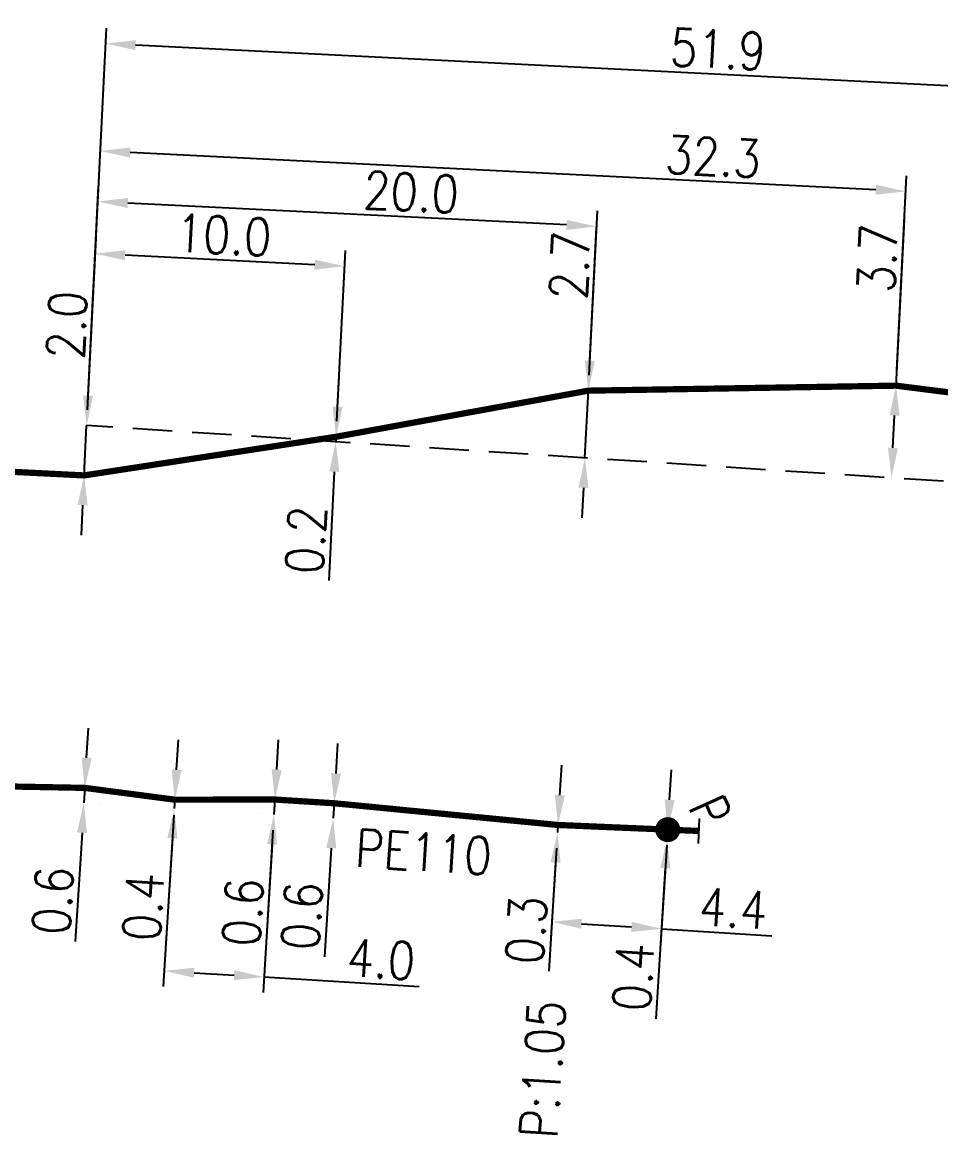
# Model space of a CAD drawing. Header units: millimetres. Extents: x 145011 to 146000, y 128282 to 128813.
# Drawn here: x 145743.81 to 145780.6, y 128375.52 to 128420.05 of the extents above; entities that cross this region are included whole.
import ezdxf
from ezdxf.enums import TextEntityAlignment as Align

# ---------------------------------------------------------------- set-up
doc = ezdxf.new("R2010")
doc.units = ezdxf.units.MM
doc.header["$PDMODE"] = 34
doc.linetypes.add('HIDDEN2', pattern=[4.7625, 3.175, -1.5875])
doc.linetypes.add('L_100_PE', pattern=[14, 10, -1.5, 1, -1.5])
doc.layers.get('0').update_dxf_attribs({"linetype": 'CONTINUOUS'})
doc.layers.get('DEFPOINTS').update_dxf_attribs({"linetype": 'CONTINUOUS'})
for name, color, linetype in [('L_140', 3, 'CONTINUOUS'), ('L_300', 7, 'CONTINUOUS'), ('L_340', 7, 'CONTINUOUS')]:
    doc.layers.add(name, color=color, linetype=linetype)
doc.styles.add('G_ROMANS', font='ROMANS.SHX', dxfattribs={"width": 0.75})
doc.styles.get("Standard").update_dxf_attribs({"font": 'romans.shx', "width": 0.85})
doc.dimstyles.get("Standard").update_dxf_attribs({"dimtxt": 1.5, "dimasz": 1.2, "dimexe": 0.625, "dimexo": 0.625, "dimgap": 0.25, "dimtad": 1, "dimdec": 1, "dimzin": 0, "dimdsep": 46, "dimtxsty": 'Standard', "dimcen": -0.5, "dimadec": 0, "dimazin": 0, "dimtfac": 1, "dimtdec": 1, "dimtmove": 0, "dimatfit": 3, "dimfxl": 0, "dimtolj": 1, "dimtzin": 0, "dimarcsym": 0})

# ---------------------------------------------------------------- blocks, each defined once
blk = doc.blocks.new('L_340_07')
at = {"color": 0, "linetype": 'Continuous', "flags": 128}
blk.add_lwpolyline([(1.25, -0.5), (1.25, 0.5)], dxfattribs=at)
at = {"color": 0, "linetype": 'Continuous', "const_width": 0.25, "flags": 128}
blk.add_lwpolyline([(0, 0), (1.25, 0)], dxfattribs=at)
at = {"color": 0, "linetype": 'Continuous', "style": 'G_ROMANS', "width": 0.75, "flags": 3}
for tag, p in [('DEF_LEG', (0.723, -3.465)), ('DEF_COUP', (0.723, -5.965)), ('DEF_TYPE', (0.723, -8.465))]:
    blk.add_attdef(tag, text='', height=1.2, dxfattribs=at).set_placement(p, align=Align.MIDDLE)
blk = doc.blocks.new('L_300_12')
at = {"color": 0, "linetype": 'Continuous', "const_width": 0.497, "flags": 128}
blk.add_lwpolyline([(-0.252, 0, 1), (0.252, 0, 1)], format="xyb", close=True, dxfattribs=at)
at = {"color": 0, "linetype": 'Continuous', "style": 'G_ROMANS', "width": 0.75}
blk.add_text('P', height=1.5, dxfattribs=at).set_placement((0, 1.85), align=Align.MIDDLE)
at = {"color": 0, "linetype": 'Continuous', "style": 'G_ROMANS', "width": 0.75, "flags": 3}
for tag, p in [('DEF_LEG', (0, -5)), ('DEF_COUP', (0, -7.5)), ('DEF_TYPE', (0, -10))]:
    blk.add_attdef(tag, text='', height=1.2, dxfattribs=at).set_placement(p, align=Align.MIDDLE)
blk = doc.blocks.new('*D53')
at = {"layer": 'DEFPOINTS', "color": 0, "linetype": 'Continuous', "transparency": 16777216}
for p in [(145746.837, 128412.87), (145766.483, 128405.291), (145746.388, 128403.893)]:
    blk.add_point(p, dxfattribs=at)
at = {"layer": 'L_140', "color": 0, "linetype": 'Continuous', "lineweight": -2, "transparency": 16777216}
for p, q in [((145746.419, 128404.517), (145746.869, 128413.494)), ((145765.614, 128411.93), (145748.036, 128412.81)), ((145766.514, 128405.915), (145766.844, 128412.495))]:
    blk.add_line(p, q, dxfattribs=at)
at = {"layer": 'L_140', "color": 0, "linetype": 'Continuous', "transparency": 16777216}
for points in [[(145748.046, 128413.01), (145748.026, 128412.61), (145746.837, 128412.87)], [(145765.624, 128412.13), (145765.604, 128411.731), (145766.812, 128411.87)]]:
    blk.add_solid(points, dxfattribs=at)
at = {"layer": 'L_140', "color": 0, "linetype": 'Continuous', "transparency": 16777216, "insert": (145759.386, 128413.243), "char_height": 1.5, "attachment_point": 5, "rotation": 357.1352}
blk.add_mtext('\\A1;20.0', dxfattribs=at)
blk = doc.blocks.new('*D54')
at = {"layer": 'DEFPOINTS', "color": 0, "linetype": 'Continuous', "transparency": 16777216}
for p in [(145746.388, 128403.893), (145746.388, 128403.893), (145746.288, 128401.895)]:
    blk.add_point(p, dxfattribs=at)
at = {"layer": 'L_140', "color": 0, "linetype": 'Continuous', "lineweight": -2, "transparency": 16777216}
for p, q in [((145746.448, 128405.092), (145746.667, 128409.457)), ((145746.288, 128401.895), (145746.388, 128403.893)), ((145746.912, 128401.864), (145746.912, 128401.864)), ((145746.228, 128400.697), (145746.168, 128399.498))]:
    blk.add_line(p, q, dxfattribs=at)
at = {"layer": 'L_140', "color": 0, "linetype": 'Continuous', "transparency": 16777216}
for points in [[(145746.248, 128405.101), (145746.648, 128405.082), (145746.388, 128403.893)], [(145746.028, 128400.707), (145746.428, 128400.687), (145746.288, 128401.895)]]:
    blk.add_solid(points, dxfattribs=at)
at = {"layer": 'L_140', "color": 0, "linetype": 'Continuous', "transparency": 16777216, "insert": (145745.589, 128407.924), "char_height": 1.5, "attachment_point": 5, "rotation": 87.1352}
blk.add_mtext('\\A1;2.0', dxfattribs=at)
blk = doc.blocks.new('*D55')
at = {"layer": 'DEFPOINTS', "color": 0, "linetype": 'Continuous', "transparency": 16777216}
for p in [(145746.733, 128410.778), (145746.388, 128403.893), (145756.378, 128403.443)]:
    blk.add_point(p, dxfattribs=at)
at = {"layer": 'L_140', "color": 0, "linetype": 'Continuous', "lineweight": -2, "transparency": 16777216}
for p, q in [((145746.419, 128404.517), (145746.764, 128411.402)), ((145756.409, 128404.067), (145756.751, 128410.902)), ((145755.522, 128410.338), (145747.931, 128410.718))]:
    blk.add_line(p, q, dxfattribs=at)
at = {"layer": 'L_140', "color": 0, "linetype": 'Continuous', "transparency": 16777216}
for points in [[(145747.941, 128410.918), (145747.921, 128410.518), (145746.733, 128410.778)], [(145755.532, 128410.538), (145755.512, 128410.138), (145756.72, 128410.278)]]:
    blk.add_solid(points, dxfattribs=at)
at = {"layer": 'L_140', "color": 0, "linetype": 'Continuous', "transparency": 16777216, "insert": (145751.876, 128411.522), "char_height": 1.5, "attachment_point": 5, "rotation": 357.1352}
blk.add_mtext('\\A1;10.0', dxfattribs=at)
blk = doc.blocks.new('*D56')
at = {"layer": 'DEFPOINTS', "color": 0, "linetype": 'Continuous', "transparency": 16777216}
for p in [(145766.483, 128405.291), (145766.348, 128402.594), (145766.348, 128402.594)]:
    blk.add_point(p, dxfattribs=at)
at = {"layer": 'L_140', "color": 0, "linetype": 'Continuous', "lineweight": -2, "transparency": 16777216}
for p, q in [((145766.543, 128406.489), (145766.811, 128411.843)), ((145766.348, 128402.594), (145766.483, 128405.291)), ((145767.107, 128405.259), (145767.107, 128405.259)), ((145766.972, 128402.563), (145766.972, 128402.563)), ((145766.288, 128401.396), (145766.228, 128400.197))]:
    blk.add_line(p, q, dxfattribs=at)
at = {"layer": 'L_140', "color": 0, "linetype": 'Continuous', "transparency": 16777216}
for points in [[(145766.343, 128406.499), (145766.743, 128406.479), (145766.483, 128405.291)], [(145766.088, 128401.406), (145766.488, 128401.386), (145766.348, 128402.594)]]:
    blk.add_solid(points, dxfattribs=at)
at = {"layer": 'L_140', "color": 0, "linetype": 'Continuous', "transparency": 16777216, "insert": (145765.733, 128410.309), "char_height": 1.5, "attachment_point": 5, "rotation": 87.1352}
blk.add_mtext('\\A1;2.7', dxfattribs=at)
blk = doc.blocks.new('*D57')
at = {"layer": 'DEFPOINTS', "color": 0, "linetype": 'Continuous', "transparency": 16777216}
for p in [(145756.368, 128403.244), (145756.368, 128403.244), (145756.378, 128403.443)]:
    blk.add_point(p, dxfattribs=at)
at = {"layer": 'L_140', "color": 0, "linetype": 'Continuous', "lineweight": -2, "transparency": 16777216}
for p, q in [((145756.438, 128404.642), (145756.498, 128405.84)), ((145756.378, 128403.443), (145756.368, 128403.244)), ((145756.308, 128402.045), (145756.09, 128397.679))]:
    blk.add_line(p, q, dxfattribs=at)
at = {"layer": 'L_140', "color": 0, "linetype": 'Continuous', "transparency": 16777216}
for points in [[(145756.238, 128404.652), (145756.638, 128404.632), (145756.378, 128403.443)], [(145756.108, 128402.055), (145756.508, 128402.035), (145756.368, 128403.244)]]:
    blk.add_solid(points, dxfattribs=at)
at = {"layer": 'L_140', "color": 0, "linetype": 'Continuous', "transparency": 16777216, "insert": (145755.17, 128399.313), "char_height": 1.5, "attachment_point": 5, "rotation": 87.1352}
blk.add_mtext('\\A1;0.2', dxfattribs=at)
blk = doc.blocks.new('*D58')
at = {"layer": 'DEFPOINTS', "color": 0, "linetype": 'Continuous', "transparency": 16777216}
for p in [(145746.939, 128414.894), (145778.808, 128405.491), (145746.388, 128403.893)]:
    blk.add_point(p, dxfattribs=at)
at = {"layer": 'L_140', "color": 0, "linetype": 'Continuous', "lineweight": -2, "transparency": 16777216}
for p, q in [((145746.419, 128404.517), (145746.97, 128415.518)), ((145778, 128413.339), (145748.137, 128414.834)), ((145778.84, 128406.115), (145779.229, 128413.904))]:
    blk.add_line(p, q, dxfattribs=at)
at = {"layer": 'L_140', "color": 0, "linetype": 'Continuous', "transparency": 16777216}
for points in [[(145748.147, 128415.034), (145748.127, 128414.634), (145746.939, 128414.894)], [(145778.01, 128413.539), (145777.99, 128413.14), (145779.198, 128413.279)]]:
    blk.add_solid(points, dxfattribs=at)
at = {"layer": 'L_140', "color": 0, "linetype": 'Continuous', "transparency": 16777216, "insert": (145771.476, 128414.667), "char_height": 1.5, "attachment_point": 5, "rotation": 357.1352}
blk.add_mtext('\\A1;32.3', dxfattribs=at)
blk = doc.blocks.new('*D59')
at = {"layer": 'DEFPOINTS', "color": 0, "linetype": 'Continuous', "transparency": 16777216}
for p in [(145747.154, 128419.196), (145746.388, 128403.893), (145798.309, 128403.019)]:
    blk.add_point(p, dxfattribs=at)
at = {"layer": 'L_140', "color": 0, "linetype": 'Continuous', "lineweight": -2, "transparency": 16777216}
for p, q in [((145746.419, 128404.517), (145747.185, 128419.821)), ((145797.791, 128416.662), (145748.352, 128419.136)), ((145798.341, 128403.643), (145799.02, 128417.227))]:
    blk.add_line(p, q, dxfattribs=at)
at = {"layer": 'L_140', "color": 0, "linetype": 'Continuous', "transparency": 16777216}
for points in [[(145748.362, 128419.336), (145748.342, 128418.937), (145747.154, 128419.196)], [(145797.801, 128416.862), (145797.781, 128416.463), (145798.989, 128416.602)]]:
    blk.add_solid(points, dxfattribs=at)
at = {"layer": 'L_140', "color": 0, "linetype": 'Continuous', "transparency": 16777216, "insert": (145771.675, 128418.971), "char_height": 1.5, "attachment_point": 5, "rotation": 357.1352}
blk.add_mtext('\\A1;51.9', dxfattribs=at)
blk = doc.blocks.new('*D60')
at = {"layer": 'DEFPOINTS', "color": 0, "linetype": 'Continuous', "transparency": 16777216}
for p in [(145778.808, 128405.491), (145778.624, 128401.795), (145778.624, 128401.795)]:
    blk.add_point(p, dxfattribs=at)
at = {"layer": 'L_140', "color": 0, "linetype": 'Continuous', "lineweight": -2, "transparency": 16777216}
for p, q in [((145778.808, 128405.491), (145779.141, 128412.132)), ((145778.684, 128402.994), (145778.748, 128404.292))]:
    blk.add_line(p, q, dxfattribs=at)
at = {"layer": 'L_140', "color": 0, "linetype": 'Continuous', "transparency": 16777216}
for points in [[(145778.549, 128404.302), (145778.948, 128404.282), (145778.808, 128405.491)], [(145778.484, 128403.004), (145778.883, 128402.984), (145778.624, 128401.795)]]:
    blk.add_solid(points, dxfattribs=at)
at = {"layer": 'L_140', "color": 0, "linetype": 'Continuous', "transparency": 16777216, "insert": (145778.063, 128410.598), "char_height": 1.5, "attachment_point": 5, "rotation": 87.1352}
blk.add_mtext('\\A1;3.7', dxfattribs=at)
blk = doc.blocks.new('*D96')
at = {"layer": 'DEFPOINTS', "color": 0, "linetype": 'Continuous', "transparency": 16777216}
for p in [(145765.267, 128387.889), (145765.248, 128387.589), (145765.248, 128387.589)]:
    blk.add_point(p, dxfattribs=at)
at = {"layer": 'L_140', "color": 0, "linetype": 'Continuous', "lineweight": -2, "transparency": 16777216}
for p, q in [((145765.343, 128389.086), (145765.419, 128390.284)), ((145765.267, 128387.889), (145765.248, 128387.589)), ((145765.172, 128386.392), (145764.895, 128382.029))]:
    blk.add_line(p, q, dxfattribs=at)
at = {"layer": 'L_140', "color": 0, "linetype": 'Continuous', "transparency": 16777216}
for points in [[(145765.143, 128389.099), (145765.543, 128389.074), (145765.267, 128387.889)], [(145764.973, 128386.404), (145765.372, 128386.379), (145765.248, 128387.589)]]:
    blk.add_solid(points, dxfattribs=at)
at = {"layer": 'L_140', "color": 0, "linetype": 'Continuous', "transparency": 16777216, "insert": (145763.998, 128383.675), "char_height": 1.5, "attachment_point": 5, "rotation": 86.37}
blk.add_mtext('\\A1;0.3', dxfattribs=at)
blk = doc.blocks.new('*D97')
at = {"layer": 'DEFPOINTS', "color": 0, "linetype": 'Continuous', "transparency": 16777216}
for p in [(145769.664, 128387.702), (145765.244, 128387.59), (145765.016, 128384.008)]:
    blk.add_point(p, dxfattribs=at)
at = {"layer": 'L_300', "color": 0, "linetype": 'Continuous', "lineweight": -2, "transparency": 16777216}
for p, q in [((145765.204, 128386.966), (145764.977, 128383.384)), ((145769.625, 128387.079), (145769.372, 128383.105)), ((145766.214, 128383.932), (145768.214, 128383.805)), ((145769.412, 128383.729), (145773.835, 128383.448))]:
    blk.add_line(p, q, dxfattribs=at)
at = {"layer": 'L_300', "color": 0, "linetype": 'Continuous', "transparency": 16777216}
for points in [[(145766.227, 128384.131), (145766.201, 128383.732), (145765.016, 128384.008)], [(145768.227, 128384.004), (145768.202, 128383.605), (145769.412, 128383.729)]]:
    blk.add_solid(points, dxfattribs=at)
at = {"layer": 'L_300', "color": 0, "linetype": 'Continuous', "transparency": 16777216, "insert": (145772.286, 128384.548), "char_height": 1.5, "attachment_point": 5, "rotation": 356.3687}
blk.add_mtext('\\A1;4.4', dxfattribs=at)
blk = doc.blocks.new('*D98')
at = {"layer": 'DEFPOINTS', "color": 0, "linetype": 'Continuous', "transparency": 16777216}
for p in [(145769.664, 128387.702), (145769.642, 128387.353), (145769.642, 128387.353)]:
    blk.add_point(p, dxfattribs=at)
at = {"layer": 'L_300', "color": 0, "linetype": 'Continuous', "lineweight": -2, "transparency": 16777216}
for p, q in [((145769.74, 128388.9), (145769.816, 128390.098)), ((145769.664, 128387.702), (145769.642, 128387.353)), ((145769.566, 128386.156), (145769.183, 128380.119))]:
    blk.add_line(p, q, dxfattribs=at)
at = {"layer": 'L_300', "color": 0, "linetype": 'Continuous', "transparency": 16777216}
for points in [[(145769.541, 128388.913), (145769.94, 128388.887), (145769.664, 128387.702)], [(145769.366, 128386.168), (145769.766, 128386.143), (145769.642, 128387.353)]]:
    blk.add_solid(points, dxfattribs=at)
at = {"layer": 'L_300', "color": 0, "linetype": 'Continuous', "transparency": 16777216, "insert": (145768.287, 128381.796), "char_height": 1.5, "attachment_point": 5, "rotation": 86.3687}
blk.add_mtext('\\A1;0.4', dxfattribs=at)
blk = doc.blocks.new('*D99')
at = {"layer": 'DEFPOINTS', "color": 0, "linetype": 'Continuous', "transparency": 16777216}
for p in [(145756.302, 128388.759), (145756.264, 128388.16), (145756.264, 128388.16)]:
    blk.add_point(p, dxfattribs=at)
at = {"layer": 'L_140', "color": 0, "linetype": 'Continuous', "lineweight": -2, "transparency": 16777216}
for p, q in [((145756.378, 128389.956), (145756.454, 128391.154)), ((145756.302, 128388.759), (145756.264, 128388.16)), ((145756.188, 128386.962), (145755.911, 128382.6))]:
    blk.add_line(p, q, dxfattribs=at)
at = {"layer": 'L_140', "color": 0, "linetype": 'Continuous', "transparency": 16777216}
for points in [[(145756.178, 128389.969), (145756.577, 128389.944), (145756.302, 128388.759)], [(145755.988, 128386.975), (145756.387, 128386.95), (145756.264, 128388.16)]]:
    blk.add_solid(points, dxfattribs=at)
at = {"layer": 'L_140', "color": 0, "linetype": 'Continuous', "transparency": 16777216, "insert": (145755.013, 128384.246), "char_height": 1.5, "attachment_point": 5, "rotation": 86.3661}
blk.add_mtext('\\A1;0.6', dxfattribs=at)
blk = doc.blocks.new('*D100')
at = {"layer": 'DEFPOINTS', "color": 0, "linetype": 'Continuous', "transparency": 16777216}
for p in [(145753.928, 128388.908), (145753.891, 128388.309), (145753.891, 128388.309)]:
    blk.add_point(p, dxfattribs=at)
at = {"layer": 'L_140', "color": 0, "linetype": 'Continuous', "lineweight": -2, "transparency": 16777216}
for p, q in [((145754.001, 128390.106), (145754.075, 128391.303)), ((145753.304, 128388.946), (145753.304, 128388.946)), ((145753.928, 128388.908), (145753.891, 128388.309)), ((145753.267, 128388.347), (145753.267, 128388.347)), ((145753.817, 128387.111), (145753.549, 128382.748))]:
    blk.add_line(p, q, dxfattribs=at)
at = {"layer": 'L_140', "color": 0, "linetype": 'Continuous', "transparency": 16777216}
for points in [[(145753.801, 128390.118), (145754.201, 128390.093), (145753.928, 128388.908)], [(145753.618, 128387.124), (145754.017, 128387.099), (145753.891, 128388.309)]]:
    blk.add_solid(points, dxfattribs=at)
at = {"layer": 'L_140', "color": 0, "linetype": 'Continuous', "transparency": 16777216, "insert": (145752.648, 128384.392), "char_height": 1.5, "attachment_point": 5, "rotation": 86.4867}
blk.add_mtext('\\A1;0.6', dxfattribs=at)
blk = doc.blocks.new('*D101')
at = {"layer": 'DEFPOINTS', "color": 0, "linetype": 'Continuous', "transparency": 16777216}
for p in [(145749.92, 128388.903), (145753.891, 128388.309), (145753.491, 128381.798)]:
    blk.add_point(p, dxfattribs=at)
at = {"layer": 'L_140', "color": 0, "linetype": 'Continuous', "lineweight": -2, "transparency": 16777216}
for p, q in [((145749.881, 128388.28), (145749.46, 128381.419)), ((145753.852, 128387.685), (145753.453, 128381.174)), ((145750.696, 128381.97), (145752.293, 128381.871)), ((145753.491, 128381.798), (145759.702, 128381.417))]:
    blk.add_line(p, q, dxfattribs=at)
at = {"layer": 'L_140', "color": 0, "linetype": 'Continuous', "transparency": 16777216}
for points in [[(145750.709, 128382.169), (145750.684, 128381.77), (145749.499, 128382.043)], [(145752.306, 128382.071), (145752.281, 128381.672), (145753.491, 128381.798)]]:
    blk.add_solid(points, dxfattribs=at)
at = {"layer": 'L_140', "color": 0, "linetype": 'Continuous', "transparency": 16777216, "insert": (145758.181, 128382.512), "char_height": 1.5, "attachment_point": 5, "rotation": 356.4867}
blk.add_mtext('\\A1;4.0', dxfattribs=at)
blk = doc.blocks.new('*D102')
at = {"layer": 'DEFPOINTS', "color": 0, "linetype": 'Continuous', "transparency": 16777216}
for p in [(145749.898, 128388.554), (145749.898, 128388.554), (145749.92, 128388.903)]:
    blk.add_point(p, dxfattribs=at)
at = {"layer": 'L_140', "color": 0, "linetype": 'Continuous', "lineweight": -2, "transparency": 16777216}
for p, q in [((145749.993, 128390.101), (145750.067, 128391.299)), ((145749.92, 128388.903), (145749.898, 128388.554)), ((145749.825, 128387.356), (145749.553, 128382.933))]:
    blk.add_line(p, q, dxfattribs=at)
at = {"layer": 'L_140', "color": 0, "linetype": 'Continuous', "transparency": 16777216}
for points in [[(145749.794, 128390.113), (145750.193, 128390.089), (145749.92, 128388.903)], [(145749.625, 128387.369), (145750.024, 128387.344), (145749.898, 128388.554)]]:
    blk.add_solid(points, dxfattribs=at)
at = {"layer": 'L_140', "color": 0, "linetype": 'Continuous', "transparency": 16777216, "insert": (145748.654, 128384.607), "char_height": 1.5, "attachment_point": 5, "rotation": 86.4867}
blk.add_mtext('\\A1;0.4', dxfattribs=at)
blk = doc.blocks.new('*D103')
at = {"layer": 'DEFPOINTS', "color": 0, "linetype": 'Continuous', "transparency": 16777216}
for p in [(145746.314, 128389.375), (145746.278, 128388.776), (145746.278, 128388.776)]:
    blk.add_point(p, dxfattribs=at)
at = {"layer": 'L_140', "color": 0, "linetype": 'Continuous', "lineweight": -2, "transparency": 16777216}
for p, q in [((145746.388, 128390.573), (145746.461, 128391.771)), ((145746.314, 128389.375), (145746.278, 128388.776)), ((145746.938, 128389.337), (145746.938, 128389.337)), ((145746.901, 128388.738), (145746.901, 128388.738)), ((145746.204, 128387.579), (145745.936, 128383.215))]:
    blk.add_line(p, q, dxfattribs=at)
at = {"layer": 'L_140', "color": 0, "linetype": 'Continuous', "transparency": 16777216}
for points in [[(145746.188, 128390.585), (145746.588, 128390.561), (145746.314, 128389.375)], [(145746.004, 128387.591), (145746.404, 128387.566), (145746.278, 128388.776)]]:
    blk.add_solid(points, dxfattribs=at)
at = {"layer": 'L_140', "color": 0, "linetype": 'Continuous', "transparency": 16777216, "insert": (145745.035, 128384.859), "char_height": 1.5, "attachment_point": 5, "rotation": 86.4873}
blk.add_mtext('\\A1;0.6', dxfattribs=at)

msp = doc.modelspace()

# ---------------------------------------------------------------- linework, layer by layer
at = {"layer": 'L_140', "linetype": 'L_100_PE', "const_width": 0.25}
msp.add_lwpolyline([(145893.068, 128395.55), (145882.898, 128395.21), (145862.935, 128396.509), (145843.042, 128398.605), (145798.309, 128403.019), (145778.808, 128405.491), (145766.483, 128405.291), (145756.378, 128403.443), (145746.288, 128401.895), (145741.412, 128402.14), (145728.662, 128402.831), (145727.159, 128402.912), (145722.259, 128402.807), (145716.737, 128403.168), (145716.737, 128403.168), (145715.838, 128403.6), (145713.434, 128404.751), (145707.032, 128405.402), (145694.089, 128406.073)], dxfattribs=at)
at = {"layer": 'L_140', "color": 7, "linetype": 'HIDDEN2', "ltscale": 0.5, "flags": 128}
msp.add_lwpolyline([(145932.789, 128391.763), (145746.388, 128403.893)], dxfattribs=at)
at = {"layer": 'L_140', "linetype": 'L_100_PE', "flags": 128}
msp.add_lwpolyline([(145769.664, 128387.702, 0.25, 0.25, 0), (145765.267, 128387.889, 0.25, 0.25, 0), (145756.302, 128388.759, 0.25, 0.25, 0), (145753.928, 128388.908, 0.25, 0.25, 0), (145749.92, 128388.903, 0.25, 0.25, 0), (145746.314, 128389.375, 0.25, 0.25, 0), (145740.533, 128389.484, 0.25, 0.25, 0), (145740.533, 128389.484, 0.25, 0.25, 0), (145735.538, 128389.725, 0.25, 0.25, 0), (145729.215, 128390.024, 0.25, 0.25, 0), (145728.521, 128390.163, 0.25, 0.25, 0), (145726.789, 128390.509, 0.25, 0.25, 0), (145719.617, 128390.605, 0.25, 0.25, 0), (145716.759, 128390.824, 0.25, 0.25, 0), (145715.225, 128390.903, 0.25, 0.25, 0), (145705.797, 128391.387, 0.25, 0.25, 0), (145700.19, 128391.662, 0.25, 0.25, 0), (145689.699, 128392.542, 0.25, 0.25, 0), (145677.606, 128393.098, 0.25, 0.25, 0), (145671.341, 128393.819, 0.25, 0.25, 0), (145666.944, 128393.442, 0.25, 0.25, 0), (145662.41, 128394.074, 0.25, 0.25, 0), (145657.989, 128394.13, 0.25, 0.25, 0), (145637.487, 128395.301, 0.25, 0.25, 0), (145628.551, 128396.389, 0.25, 0.25, 0), (145595.928, 128398.454, 0.25, 0.25, 0), (145582.775, 128398.897, 0.25, 0.25, 0), (145565.222, 128400.268, 0.25, 0.25, 0), (145556.305, 128400.089, 0.25, 0.25, 0), (145553.495, 128399.921, 0.25, 0.25, 0), (145544.937, 128400.296, 0.25, 0.25, 0), (145522.737, 128401.482, 0.25, 0.25, 0), (145484.636, 128403.534, 0.25, 0.25, 0), (145474.773, 128403.519, 0, 0, 0)], format="xyseb", dxfattribs=at)

# ---------------------------------------------------------------- block references
at = {"layer": 'L_300', "rotation": 293.8080597439819}
msp.add_blockref('L_300_12', (145769.664, 128387.702), dxfattribs=at)
at = {"layer": 'L_340', "rotation": 357.5729183955487}
msp.add_blockref('L_340_07', (145769.664, 128387.702), dxfattribs=at)

# ---------------------------------------------------------------- texts
at = {"layer": 'L_140', "linetype": 'Continuous', "width": 0.85}
for s, rotation, p in [('PE110', 356.3667, (145757.108, 128386.228)), ('P:1.05', 86.37, (145765.229, 128375.298))]:
    msp.add_text(s, height=1.5, rotation=rotation, dxfattribs=at).set_placement(p)

# ---------------------------------------------------------------- dimensions: what is measured, and where the dimension line sits
at = {"layer": 'L_140', "linetype": 'Continuous'}
for base, p1, p2, angle, picture, middle in [((145747.154, 128419.196), (145798.309, 128403.019), (145746.388, 128403.893), 357.1352, '*D59', (145771.625, 128417.972)), ((145746.939, 128414.894), (145778.808, 128405.491), (145746.388, 128403.893), 357.1352, '*D58', (145771.426, 128413.668)), ((145746.837, 128412.87), (145766.483, 128405.291), (145746.388, 128403.893), 357.1352, '*D53', (145759.336, 128412.245)), ((145746.733, 128410.778), (145756.378, 128403.443), (145746.388, 128403.893), 357.1352, '*D55', (145751.826, 128410.523)), ((145778.624, 128401.795), (145778.808, 128405.491), (145778.624, 128401.795), 87.1352, '*D60', (145779.062, 128410.548)), ((145766.348, 128402.594), (145766.483, 128405.291), (145766.348, 128402.594), 87.1352, '*D56', (145766.732, 128410.26)), ((145746.388, 128403.893), (145746.288, 128401.895), (145746.388, 128403.893), 267.1352, '*D54', (145746.587, 128407.874)), ((145756.368, 128403.244), (145756.378, 128403.443), (145756.368, 128403.244), 87.1352, '*D57', (145756.169, 128399.263)), ((145746.278, 128388.776), (145746.314, 128389.375), (145746.278, 128388.776), 86.4873, '*D103', (145746.033, 128384.798)), ((145749.8983138, 128388.5540597), (145749.9197619, 128388.903402), (145749.8983138, 128388.5540597), 86.4867112, '*D102', (145749.6522088, 128384.5455361)), ((145753.891, 128388.309), (145753.928, 128388.908), (145753.891, 128388.309), 86.4867, '*D100', (145753.647, 128384.331)), ((145756.264, 128388.16), (145756.302, 128388.759), (145756.264, 128388.16), 86.3661, '*D99', (145756.011, 128384.182)), ((145765.248, 128387.589), (145765.267, 128387.889), (145765.248, 128387.589), 86.37, '*D96', (145764.996, 128383.612)), ((145753.491, 128381.798), (145749.92, 128388.903), (145753.891, 128388.309), 176.4867, '*D101', (145758.12, 128381.514))]:
    dim = msp.add_linear_dim(base=base, p1=p1, p2=p2, angle=angle, dimstyle='Standard', dxfattribs=at)
    dim.commit()
    dim.dimension.update_dxf_attribs({"geometry": picture, "text_midpoint": middle, "dimtype": 160})
at = {"layer": 'L_300', "linetype": 'Continuous'}
for base, p1, p2, angle, picture, middle in [((145769.64197, 128387.35313), (145769.66413, 128387.70243), (145769.64197, 128387.35313), 86.36874, '*D98', (145769.28526, 128381.73229)), ((145765.016, 128384.008), (145769.664, 128387.702), (145765.244, 128387.59), 356.3687, '*D97', (145772.222, 128383.55))]:
    dim = msp.add_linear_dim(base=base, p1=p1, p2=p2, angle=angle, dimstyle='Standard', dxfattribs=at)
    dim.commit()
    dim.dimension.update_dxf_attribs({"geometry": picture, "text_midpoint": middle, "dimtype": 160})

doc.saveas('drawing.dxf')
